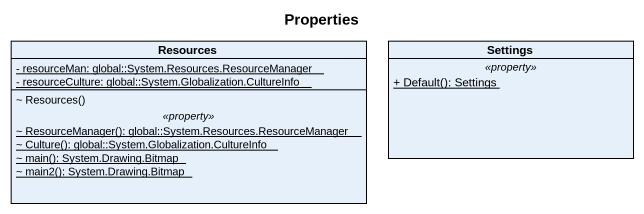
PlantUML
@startuml
title Properties
hide circle
hide empty members
skinparam classAttributeIconSize 0
class Resources {
  {static} - resourceMan: global::System.Resources.ResourceManager
  {static} - resourceCulture: global::System.Globalization.CultureInfo
  --
  ~ Resources()
  .. <<property>> ..
  {static} ~ ResourceManager(): global::System.Resources.ResourceManager
  {static} ~ Culture(): global::System.Globalization.CultureInfo
  {static} ~ main(): System.Drawing.Bitmap
  {static} ~ main2(): System.Drawing.Bitmap
}
class Settings {
  .. <<property>> ..
  {static} + Default(): Settings
}
@enduml
